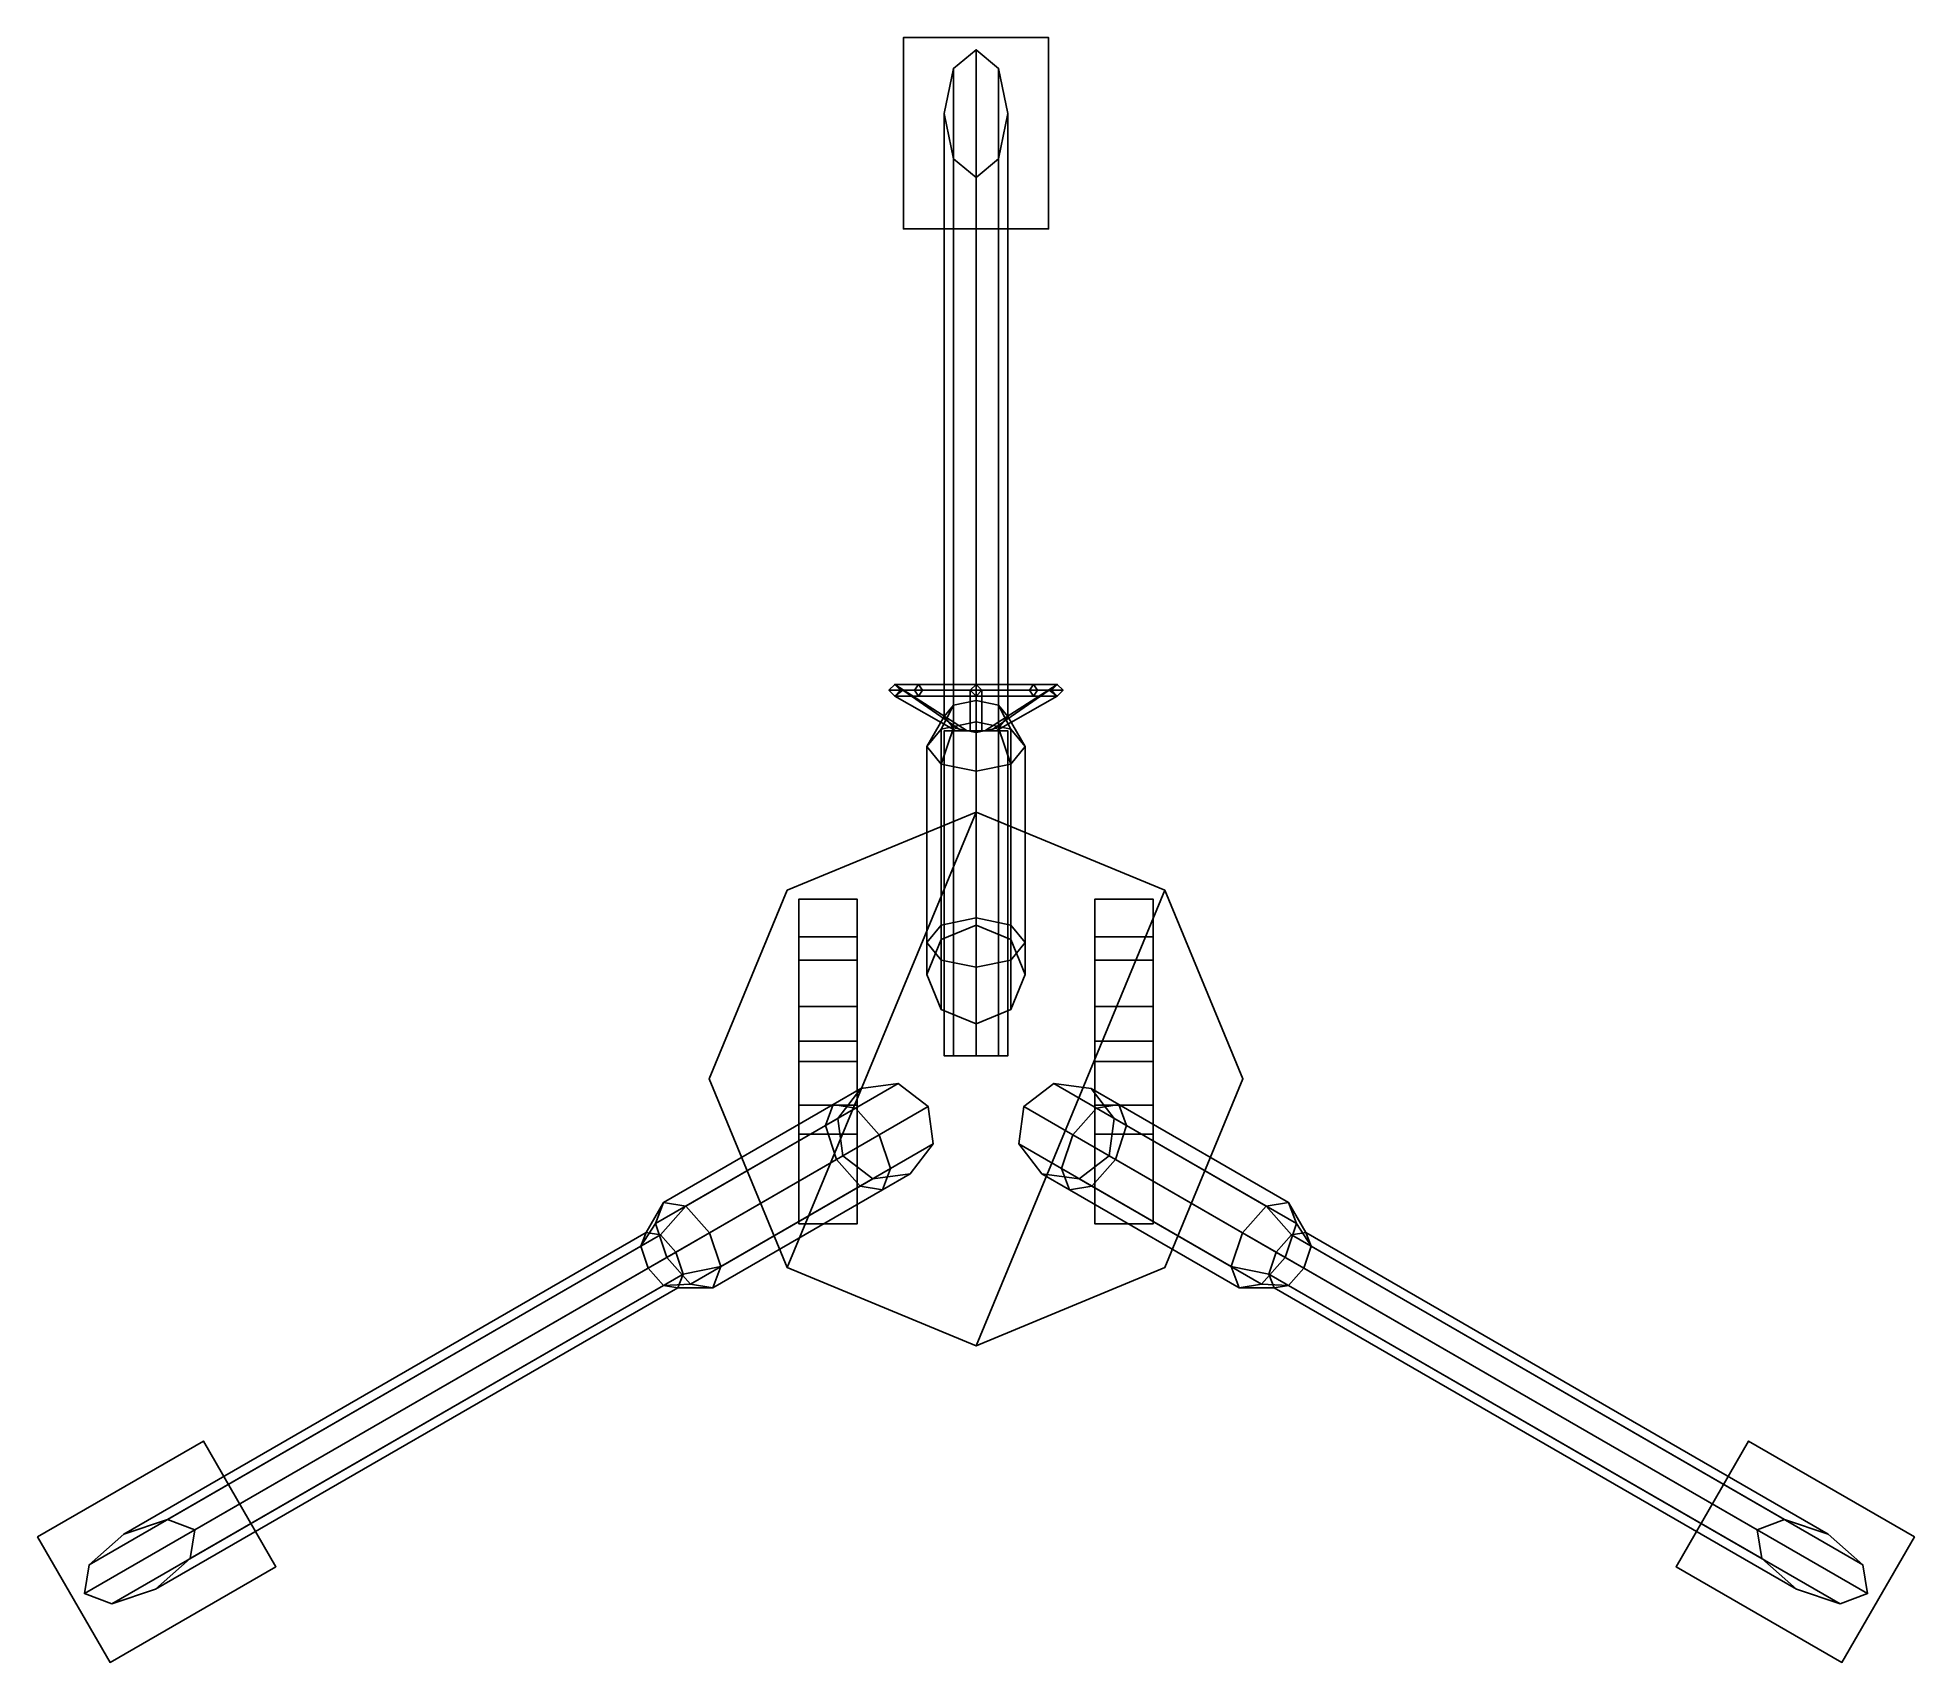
# Model space of a CAD drawing. Extents: x -3.23 to 3.23, y -2.01 to 3.59.
import ezdxf

# ---------------------------------------------------------------- set-up
doc = ezdxf.new("R2010")
doc.units = 0
doc.layers.add('STAND', color=3, linetype='CONTINUOUS')

msp = doc.modelspace()

# ---------------------------------------------------------------- linework, layer by layer
at = {"layer": 'STAND'}
for points in [[(-0.25, 3.59), (-0.25, 2.93), (-0.25, 2.93, 0.04), (-0.25, 3.59, 0.04)], [(-0.25, 3.59, 0.04), (-0.25, 2.93, 0.04), (0.25, 2.93, 0.04), (0.25, 3.59, 0.04)], [(-0.25, 3.59), (-0.25, 3.59, 0.04), (0.25, 3.59, 0.04), (0.25, 3.59)], [(0.25, 3.59, 0.04), (0.25, 2.93, 0.04), (0.25, 2.93), (0.25, 3.59)], [(0, 3.5479, 0.04), (-0.0778, 3.4834, 0.04), (-0.0778, 1.2883, 1.3074), (0, 1.3044, 1.3353)], [(0.0778, 3.4834, 0.04), (0, 3.5479, 0.04), (0, 1.3044, 1.3353), (0.0778, 1.2883, 1.3074)], [(-0.0778, 3.4834, 0.04), (-0.11, 3.3279, 0.04), (-0.11, 1.2494, 1.24), (-0.0778, 1.2883, 1.3074)], [(0.11, 3.3279, 0.04), (0.0778, 3.4834, 0.04), (0.0778, 1.2883, 1.3074), (0.11, 1.2494, 1.24)], [(-0.11, 3.3279, 0.04), (-0.0778, 3.1723, 0.04), (-0.0778, 1.2105, 1.1726), (-0.11, 1.2494, 1.24)], [(0.0778, 3.1723, 0.04), (0.11, 3.3279, 0.04), (0.11, 1.2494, 1.24), (0.0778, 1.2105, 1.1726)], [(-0.0778, 3.1723, 0.04), (0, 3.1079, 0.04), (0, 1.1944, 1.1447), (-0.0778, 1.2105, 1.1726)], [(0, 3.1079, 0.04), (0.0778, 3.1723, 0.04), (0.0778, 1.2105, 1.1726), (0, 1.1944, 1.1447)], [(-0.25, 2.93, 0.04), (-0.25, 2.93), (0.25, 2.93), (0.25, 2.93, 0.04)], [(-0.198, 1.36, 2.202), (-0.2121, 1.34, 2.1879), (-0.3, 1.34, 2.4), (-0.28, 1.36, 2.4)], [(-0.28, 1.36, 2.4), (-0.3, 1.34, 2.4), (-0.2121, 1.34, 2.6121), (-0.198, 1.36, 2.598)], [(-0.1838, 1.34, 2.2162), (-0.198, 1.36, 2.202), (-0.28, 1.36, 2.4), (-0.26, 1.34, 2.4)], [(-0.26, 1.34, 2.4), (-0.28, 1.36, 2.4), (-0.198, 1.36, 2.598), (-0.1838, 1.34, 2.5838)], [(-0.05, 1.2, 2.42), (-0.03, 1.2, 2.4), (-0.28, 1.36, 2.4), (-0.2517, 1.34, 2.42)], [(-0.03, 1.2, 2.4), (-0.05, 1.2, 2.38), (-0.2517, 1.34, 2.38), (-0.28, 1.36, 2.4)], [(0, 1.36, 2.12), (0, 1.34, 2.1), (-0.2121, 1.34, 2.1879), (-0.198, 1.36, 2.202)], [(-0.198, 1.36, 2.598), (-0.2121, 1.34, 2.6121), (0, 1.34, 2.7), (0, 1.36, 2.68)], [(0, 1.34, 2.14), (0, 1.36, 2.12), (-0.198, 1.36, 2.202), (-0.1838, 1.34, 2.2162)], [(-0.1838, 1.34, 2.5838), (-0.198, 1.36, 2.598), (0, 1.36, 2.68), (0, 1.34, 2.66)], [(0, 1.2, 2.43), (-0.02, 1.2, 2.45), (-0.02, 1.34, 2.6517), (0, 1.36, 2.68)], [(-0.02, 1.2, 2.35), (0, 1.2, 2.37), (0, 1.36, 2.12), (-0.02, 1.34, 2.1483)], [(0.1838, 1.34, 2.2162), (0.198, 1.36, 2.202), (0, 1.36, 2.12), (0, 1.34, 2.14)], [(0.198, 1.36, 2.202), (0.2121, 1.34, 2.1879), (0, 1.34, 2.1), (0, 1.36, 2.12)], [(0, 1.34, 2.66), (0, 1.36, 2.68), (0.198, 1.36, 2.598), (0.1838, 1.34, 2.5838)], [(0, 1.36, 2.68), (0, 1.34, 2.7), (0.2121, 1.34, 2.6121), (0.198, 1.36, 2.598)], [(0.02, 1.2, 2.45), (0, 1.2, 2.43), (0, 1.36, 2.68), (0.02, 1.34, 2.6517)], [(0, 1.2, 2.37), (0.02, 1.2, 2.35), (0.02, 1.34, 2.1483), (0, 1.36, 2.12)], [(0.05, 1.2, 2.38), (0.03, 1.2, 2.4), (0.28, 1.36, 2.4), (0.2517, 1.34, 2.38)], [(0.03, 1.2, 2.4), (0.05, 1.2, 2.42), (0.2517, 1.34, 2.42), (0.28, 1.36, 2.4)], [(0.26, 1.34, 2.4), (0.28, 1.36, 2.4), (0.198, 1.36, 2.202), (0.1838, 1.34, 2.2162)], [(0.1838, 1.34, 2.5838), (0.198, 1.36, 2.598), (0.28, 1.36, 2.4), (0.26, 1.34, 2.4)], [(0.28, 1.36, 2.4), (0.3, 1.34, 2.4), (0.2121, 1.34, 2.1879), (0.198, 1.36, 2.202)], [(0.198, 1.36, 2.598), (0.2121, 1.34, 2.6121), (0.3, 1.34, 2.4), (0.28, 1.36, 2.4)], [(-0.2121, 1.34, 2.1879), (-0.198, 1.32, 2.202), (-0.28, 1.32, 2.4), (-0.3, 1.34, 2.4)], [(-0.3, 1.34, 2.4), (-0.28, 1.32, 2.4), (-0.198, 1.32, 2.598), (-0.2121, 1.34, 2.6121)], [(-0.198, 1.32, 2.202), (-0.1838, 1.34, 2.2162), (-0.26, 1.34, 2.4), (-0.28, 1.32, 2.4)], [(-0.28, 1.32, 2.4), (-0.26, 1.34, 2.4), (-0.1838, 1.34, 2.5838), (-0.198, 1.32, 2.598)], [(-0.07, 1.2, 2.4), (-0.05, 1.2, 2.42), (-0.2517, 1.34, 2.42), (-0.28, 1.32, 2.4)], [(-0.05, 1.2, 2.38), (-0.07, 1.2, 2.4), (-0.28, 1.32, 2.4), (-0.2517, 1.34, 2.38)], [(0, 1.34, 2.1), (0, 1.32, 2.12), (-0.198, 1.32, 2.202), (-0.2121, 1.34, 2.1879)], [(-0.2121, 1.34, 2.6121), (-0.198, 1.32, 2.598), (0, 1.32, 2.68), (0, 1.34, 2.7)], [(0, 1.32, 2.12), (0, 1.34, 2.14), (-0.1838, 1.34, 2.2162), (-0.198, 1.32, 2.202)], [(-0.198, 1.32, 2.598), (-0.1838, 1.34, 2.5838), (0, 1.34, 2.66), (0, 1.32, 2.68)], [(-0.1202, 1.2056, 1.4041), (0, 1.2305, 1.4472), (0, 1.3044, 1.3353), (-0.0778, 1.2883, 1.3074)], [(-0.02, 1.2, 2.45), (0, 1.2, 2.47), (0, 1.32, 2.68), (-0.02, 1.34, 2.6517)], [(0, 1.2, 2.33), (-0.02, 1.2, 2.35), (-0.02, 1.34, 2.1483), (0, 1.32, 2.12)], [(0.2121, 1.34, 2.1879), (0.198, 1.32, 2.202), (0, 1.32, 2.12), (0, 1.34, 2.1)], [(0.198, 1.32, 2.202), (0.1838, 1.34, 2.2162), (0, 1.34, 2.14), (0, 1.32, 2.12)], [(0, 1.34, 2.7), (0, 1.32, 2.68), (0.198, 1.32, 2.598), (0.2121, 1.34, 2.6121)], [(0, 1.32, 2.68), (0, 1.34, 2.66), (0.1838, 1.34, 2.5838), (0.198, 1.32, 2.598)], [(0, 1.2, 2.47), (0.02, 1.2, 2.45), (0.02, 1.34, 2.6517), (0, 1.32, 2.68)], [(0.02, 1.2, 2.35), (0, 1.2, 2.33), (0, 1.32, 2.12), (0.02, 1.34, 2.1483)], [(0, 1.2305, 1.4472), (0.1202, 1.2056, 1.4041), (0.0778, 1.2883, 1.3074), (0, 1.3044, 1.3353)], [(0.07, 1.2, 2.4), (0.05, 1.2, 2.38), (0.2517, 1.34, 2.38), (0.28, 1.32, 2.4)], [(0.05, 1.2, 2.42), (0.07, 1.2, 2.4), (0.28, 1.32, 2.4), (0.2517, 1.34, 2.42)], [(0.28, 1.32, 2.4), (0.26, 1.34, 2.4), (0.1838, 1.34, 2.2162), (0.198, 1.32, 2.202)], [(0.198, 1.32, 2.598), (0.1838, 1.34, 2.5838), (0.26, 1.34, 2.4), (0.28, 1.32, 2.4)], [(0.3, 1.34, 2.4), (0.28, 1.32, 2.4), (0.198, 1.32, 2.202), (0.2121, 1.34, 2.1879)], [(0.2121, 1.34, 2.6121), (0.198, 1.32, 2.598), (0.28, 1.32, 2.4), (0.3, 1.34, 2.4)], [(-0.17, 1.1455, 1.3), (-0.1202, 1.2056, 1.4041), (-0.0778, 1.2883, 1.3074), (-0.11, 1.2494, 1.24)], [(-0.1202, 1.0854, 1.1959), (-0.17, 1.1455, 1.3), (-0.11, 1.2494, 1.24), (-0.0778, 1.2105, 1.1726)], [(0, 1.2305, 1.4472), (-0.1202, 1.2056, 1.4041), (-0.1202, 0.5301, 1.7941), (0, 0.555, 1.8372)], [(0.1202, 1.2056, 1.4041), (0, 1.2305, 1.4472), (0, 0.555, 1.8372), (0.1202, 0.5301, 1.7941)], [(0.1202, 1.2056, 1.4041), (0.17, 1.1455, 1.3), (0.11, 1.2494, 1.24), (0.0778, 1.2883, 1.3074)], [(0.17, 1.1455, 1.3), (0.1202, 1.0854, 1.1959), (0.0778, 1.2105, 1.1726), (0.11, 1.2494, 1.24)], [(-0.1202, 1.2056, 1.4041), (-0.17, 1.1455, 1.3), (-0.17, 0.47, 1.69), (-0.1202, 0.5301, 1.7941)], [(0, 1.0605, 1.1528), (-0.1202, 1.0854, 1.1959), (-0.0778, 1.2105, 1.1726), (0, 1.1944, 1.1447)], [(-0.0778, 1.2, 2.4778), (-0.11, 1.2, 2.4), (-0.11, 0.08, 2.4), (-0.0778, 0.08, 2.4778)], [(-0.11, 1.2, 2.4), (-0.0778, 1.2, 2.3222), (-0.0778, 0.08, 2.3222), (-0.11, 0.08, 2.4)], [(-0.11, 1.2, 2.4), (0.0778, 1.2, 2.4778), (0.11, 1.2, 2.4), (-0.0778, 1.2, 2.3222)], [(-0.0778, 1.2, 2.4778), (0, 1.2, 2.51), (0.0778, 1.2, 2.4778), (-0.11, 1.2, 2.4)], [(0, 1.2, 2.51), (-0.0778, 1.2, 2.4778), (-0.0778, 0.08, 2.4778), (0, 0.08, 2.51)], [(-0.0778, 1.2, 2.3222), (0, 1.2, 2.29), (0, 0.08, 2.29), (-0.0778, 0.08, 2.3222)], [(-0.0778, 1.2, 2.3222), (0.11, 1.2, 2.4), (0.0778, 1.2, 2.3222), (0, 1.2, 2.29)], [(0.1202, 1.0854, 1.1959), (0, 1.0605, 1.1528), (0, 1.1944, 1.1447), (0.0778, 1.2105, 1.1726)], [(0.0778, 1.2, 2.4778), (0, 1.2, 2.51), (0, 0.08, 2.51), (0.0778, 0.08, 2.4778)], [(0, 1.2, 2.29), (0.0778, 1.2, 2.3222), (0.0778, 0.08, 2.3222), (0, 0.08, 2.29)], [(0.11, 1.2, 2.4), (0.0778, 1.2, 2.4778), (0.0778, 0.08, 2.4778), (0.11, 0.08, 2.4)], [(0.0778, 1.2, 2.3222), (0.11, 1.2, 2.4), (0.11, 0.08, 2.4), (0.0778, 0.08, 2.3222)], [(0.17, 1.1455, 1.3), (0.1202, 1.2056, 1.4041), (0.1202, 0.5301, 1.7941), (0.17, 0.47, 1.69)], [(-0.17, 1.1455, 1.3), (-0.1202, 1.0854, 1.1959), (-0.1202, 0.4099, 1.5859), (-0.17, 0.47, 1.69)], [(0.1202, 1.0854, 1.1959), (0.17, 1.1455, 1.3), (0.17, 0.47, 1.69), (0.1202, 0.4099, 1.5859)], [(-0.1202, 1.0854, 1.1959), (0, 1.0605, 1.1528), (0, 0.385, 1.5428), (-0.1202, 0.4099, 1.5859)], [(0, 1.0605, 1.1528), (0.1202, 1.0854, 1.1959), (0.1202, 0.4099, 1.5859), (0, 0.385, 1.5428)], [(-0.6505, 0.6505, 2.17), (-0.92, 0, 2.17), (-0.6505, -0.6505, 2.17), (0, 0.92, 2.17)], [(0, 0.92, 2), (-0.6505, 0.6505, 2), (-0.6505, 0.6505, 2.17), (0, 0.92, 2.17)], [(0, 0.92, 2.17), (-0.6505, -0.6505, 2.17), (0, -0.92, 2.17), (0.6505, 0.6505, 2.17)], [(0.6505, 0.6505, 2), (0, 0.92, 2), (0, 0.92, 2.17), (0.6505, 0.6505, 2.17)], [(-0.6505, 0.6505, 2), (-0.92, 0, 2), (-0.92, 0, 2.17), (-0.6505, 0.6505, 2.17)], [(0.6505, 0.6505, 2.17), (0, -0.92, 2.17), (0.6505, -0.6505, 2.17), (0.92, 0, 2.17)], [(0.92, 0, 2), (0.6505, 0.6505, 2), (0.6505, 0.6505, 2.17), (0.92, 0, 2.17)], [(-0.61, 0.41, 2.55), (-0.61, -0.19, 2.89), (-0.61, -0.19, 3.1), (-0.61, 0.62, 2.87)], [(-0.61, 0.62, 2.87), (-0.61, -0.19, 3.1), (-0.61, -0.19, 3.1), (-0.61, 0.13, 3.12)], [(-0.61, 0.62, 2.87), (-0.61, 0.13, 3.12), (-0.61, 0.13, 3.12), (-0.61, 0.25, 3.24)], [(-0.61, 0.25, 3.24), (-0.41, 0.25, 3.24), (-0.41, 0.62, 2.87), (-0.61, 0.62, 2.87)], [(-0.61, 0.62, 2.87), (-0.41, 0.62, 2.87), (-0.41, 0.41, 2.55), (-0.61, 0.41, 2.55)], [(-0.41, 0.62, 2.87), (-0.41, -0.19, 3.1), (-0.41, -0.19, 2.89), (-0.41, 0.41, 2.55)], [(-0.41, 0.13, 3.12), (-0.41, -0.19, 3.1), (-0.41, -0.19, 3.1), (-0.41, 0.62, 2.87)], [(-0.41, 0.25, 3.24), (-0.41, 0.13, 3.12), (-0.41, 0.13, 3.12), (-0.41, 0.62, 2.87)], [(0.41, 0.62, 2.87), (0.61, 0.62, 2.87), (0.61, 0.41, 2.55), (0.41, 0.41, 2.55)], [(0.41, 0.25, 3.24), (0.61, 0.25, 3.24), (0.61, 0.62, 2.87), (0.41, 0.62, 2.87)], [(0.41, 0.62, 2.87), (0.41, 0.13, 3.12), (0.41, 0.13, 3.12), (0.41, 0.25, 3.24)], [(0.41, 0.62, 2.87), (0.41, -0.19, 3.1), (0.41, -0.19, 3.1), (0.41, 0.13, 3.12)], [(0.41, 0.41, 2.55), (0.41, -0.19, 2.89), (0.41, -0.19, 3.1), (0.41, 0.62, 2.87)], [(0.61, 0.25, 3.24), (0.61, 0.13, 3.12), (0.61, 0.13, 3.12), (0.61, 0.62, 2.87)], [(0.61, 0.13, 3.12), (0.61, -0.19, 3.1), (0.61, -0.19, 3.1), (0.61, 0.62, 2.87)], [(0.61, 0.62, 2.87), (0.61, -0.19, 3.1), (0.61, -0.19, 2.89), (0.61, 0.41, 2.55)], [(-0.1202, 0.5301, 1.7941), (-0.17, 0.47, 1.69), (-0.17, 0.36, 2), (-0.1202, 0.4802, 2)], [(0, 0.555, 1.8372), (-0.1202, 0.5301, 1.7941), (-0.1202, 0.4802, 2), (0, 0.53, 2)], [(0.1202, 0.5301, 1.7941), (0, 0.555, 1.8372), (0, 0.53, 2), (0.1202, 0.4802, 2)], [(0.17, 0.47, 1.69), (0.1202, 0.5301, 1.7941), (0.1202, 0.4802, 2), (0.17, 0.36, 2)], [(-0.61, 0.49, 2.17), (-0.61, -0.5, 2.17), (-0.61, -0.5, 2.63), (-0.61, 0.49, 2.41)], [(-0.61, 0.49, 2.41), (-0.61, -0.5, 2.63), (-0.61, -0.19, 2.89), (-0.61, 0.41, 2.55)], [(-0.61, 0.41, 2.55), (-0.41, 0.41, 2.55), (-0.41, 0.49, 2.41), (-0.61, 0.49, 2.41)], [(-0.61, 0.49, 2.41), (-0.41, 0.49, 2.41), (-0.41, 0.49, 2.17), (-0.61, 0.49, 2.17)], [(-0.41, 0.49, 2.41), (-0.41, -0.5, 2.63), (-0.41, -0.5, 2.17), (-0.41, 0.49, 2.17)], [(-0.41, 0.41, 2.55), (-0.41, -0.19, 2.89), (-0.41, -0.5, 2.63), (-0.41, 0.49, 2.41)], [(-0.17, 0.47, 1.69), (-0.1202, 0.4099, 1.5859), (-0.1202, 0.2398, 2), (-0.17, 0.36, 2)], [(0.1202, 0.4099, 1.5859), (0.17, 0.47, 1.69), (0.17, 0.36, 2), (0.1202, 0.2398, 2)], [(0.41, 0.49, 2.41), (0.61, 0.49, 2.41), (0.61, 0.49, 2.17), (0.41, 0.49, 2.17)], [(0.41, 0.49, 2.17), (0.41, -0.5, 2.17), (0.41, -0.5, 2.63), (0.41, 0.49, 2.41)], [(0.41, 0.41, 2.55), (0.61, 0.41, 2.55), (0.61, 0.49, 2.41), (0.41, 0.49, 2.41)], [(0.41, 0.49, 2.41), (0.41, -0.5, 2.63), (0.41, -0.19, 2.89), (0.41, 0.41, 2.55)], [(0.61, 0.49, 2.41), (0.61, -0.5, 2.63), (0.61, -0.5, 2.17), (0.61, 0.49, 2.17)], [(0.61, 0.41, 2.55), (0.61, -0.19, 2.89), (0.61, -0.5, 2.63), (0.61, 0.49, 2.41)], [(-0.1202, 0.4099, 1.5859), (0, 0.385, 1.5428), (0, 0.19, 2), (-0.1202, 0.2398, 2)], [(0, 0.385, 1.5428), (0.1202, 0.4099, 1.5859), (0.1202, 0.2398, 2), (0, 0.19, 2)], [(-0.61, 0.13, 3.12), (-0.41, 0.13, 3.12), (-0.41, 0.25, 3.24), (-0.61, 0.25, 3.24)], [(0.41, 0.13, 3.12), (0.61, 0.13, 3.12), (0.61, 0.25, 3.24), (0.41, 0.25, 3.24)], [(-0.61, 0.13, 3.12), (-0.61, -0.19, 3.1), (-0.61, -0.09, 3.19), (-0.61, 0.06, 3.19)], [(-0.61, 0.06, 3.19), (-0.41, 0.06, 3.19), (-0.41, 0.13, 3.12), (-0.61, 0.13, 3.12)], [(-0.41, 0.06, 3.19), (-0.41, -0.09, 3.19), (-0.41, -0.19, 3.1), (-0.41, 0.13, 3.12)], [(0.41, 0.06, 3.19), (0.61, 0.06, 3.19), (0.61, 0.13, 3.12), (0.41, 0.13, 3.12)], [(0.41, 0.13, 3.12), (0.41, -0.19, 3.1), (0.41, -0.09, 3.19), (0.41, 0.06, 3.19)], [(0.61, 0.06, 3.19), (0.61, -0.09, 3.19), (0.61, -0.19, 3.1), (0.61, 0.13, 3.12)], [(-0.92, 0, 2), (-0.6505, -0.6505, 2), (-0.6505, -0.6505, 2.17), (-0.92, 0, 2.17)], [(-0.61, -0.09, 3.19), (-0.41, -0.09, 3.19), (-0.41, 0.06, 3.19), (-0.61, 0.06, 3.19)], [(0.41, -0.09, 3.19), (0.61, -0.09, 3.19), (0.61, 0.06, 3.19), (0.41, 0.06, 3.19)], [(0.6505, -0.6505, 2), (0.92, 0, 2), (0.92, 0, 2.17), (0.6505, -0.6505, 2.17)], [(-0.492, -0.0878, 1.69), (-0.5192, -0.1609, 1.7941), (-0.476, -0.136, 2), (-0.3968, -0.0328, 2)], [(-0.4151, -0.1008, 1.5859), (-0.492, -0.0878, 1.69), (-0.3968, -0.0328, 2), (-0.2678, -0.0158, 2)], [(-0.3334, -0.1925, 1.5428), (-0.4151, -0.1008, 1.5859), (-0.2678, -0.0158, 2), (-0.1645, -0.095, 2)], [(0.4151, -0.1008, 1.5859), (0.3334, -0.1925, 1.5428), (0.1645, -0.095, 2), (0.2678, -0.0158, 2)], [(0.492, -0.0878, 1.69), (0.4151, -0.1008, 1.5859), (0.2678, -0.0158, 2), (0.3968, -0.0328, 2)], [(0.5192, -0.1609, 1.7941), (0.492, -0.0878, 1.69), (0.3968, -0.0328, 2), (0.476, -0.136, 2)], [(-1.077, -0.4255, 1.3), (-1.1042, -0.4987, 1.4041), (-0.5192, -0.1609, 1.7941), (-0.492, -0.0878, 1.69)], [(-1.0001, -0.4386, 1.1959), (-1.077, -0.4255, 1.3), (-0.492, -0.0878, 1.69), (-0.4151, -0.1008, 1.5859)], [(-0.9184, -0.5302, 1.1528), (-1.0001, -0.4386, 1.1959), (-0.4151, -0.1008, 1.5859), (-0.3334, -0.1925, 1.5428)], [(-0.61, -0.19, 3.1), (-0.41, -0.19, 3.1), (-0.41, -0.09, 3.19), (-0.61, -0.09, 3.19)], [(-0.2949, -0.3091, 1.5859), (-0.3334, -0.1925, 1.5428), (-0.1645, -0.095, 2), (-0.1476, -0.224, 2)], [(0.3334, -0.1925, 1.5428), (0.2949, -0.3091, 1.5859), (0.1476, -0.224, 2), (0.1645, -0.095, 2)], [(1.0001, -0.4386, 1.1959), (0.9184, -0.5302, 1.1528), (0.3334, -0.1925, 1.5428), (0.4151, -0.1008, 1.5859)], [(0.41, -0.19, 3.1), (0.61, -0.19, 3.1), (0.61, -0.09, 3.19), (0.41, -0.09, 3.19)], [(1.077, -0.4255, 1.3), (1.0001, -0.4386, 1.1959), (0.4151, -0.1008, 1.5859), (0.492, -0.0878, 1.69)], [(1.1042, -0.4987, 1.4041), (1.077, -0.4255, 1.3), (0.492, -0.0878, 1.69), (0.5192, -0.1609, 1.7941)], [(-1.1042, -0.4987, 1.4041), (-1.0656, -0.6152, 1.4472), (-0.4806, -0.2775, 1.8372), (-0.5192, -0.1609, 1.7941)], [(-0.8799, -0.6468, 1.1959), (-0.9184, -0.5302, 1.1528), (-0.3334, -0.1925, 1.5428), (-0.2949, -0.3091, 1.5859)], [(-0.61, -0.5, 2.63), (-0.41, -0.5, 2.63), (-0.41, -0.19, 2.89), (-0.61, -0.19, 2.89)], [(-0.61, -0.19, 2.89), (-0.41, -0.19, 2.89), (-0.41, -0.19, 3.1), (-0.61, -0.19, 3.1)], [(-0.5192, -0.1609, 1.7941), (-0.4806, -0.2775, 1.8372), (-0.459, -0.265, 2), (-0.476, -0.136, 2)], [(0.9184, -0.5302, 1.1528), (0.8799, -0.6468, 1.1959), (0.2949, -0.3091, 1.5859), (0.3334, -0.1925, 1.5428)], [(0.41, -0.19, 2.89), (0.61, -0.19, 2.89), (0.61, -0.19, 3.1), (0.41, -0.19, 3.1)], [(0.41, -0.5, 2.63), (0.61, -0.5, 2.63), (0.61, -0.19, 2.89), (0.41, -0.19, 2.89)], [(0.4806, -0.2775, 1.8372), (0.5192, -0.1609, 1.7941), (0.476, -0.136, 2), (0.459, -0.265, 2)], [(1.0656, -0.6152, 1.4472), (1.1042, -0.4987, 1.4041), (0.5192, -0.1609, 1.7941), (0.4806, -0.2775, 1.8372)], [(-0.322, -0.3822, 1.69), (-0.2949, -0.3091, 1.5859), (-0.1476, -0.224, 2), (-0.2268, -0.3272, 2)], [(0.2949, -0.3091, 1.5859), (0.322, -0.3822, 1.69), (0.2268, -0.3272, 2), (0.1476, -0.224, 2)], [(-1.0656, -0.6152, 1.4472), (-0.984, -0.7069, 1.4041), (-0.399, -0.3692, 1.7941), (-0.4806, -0.2775, 1.8372)], [(-0.907, -0.72, 1.3), (-0.8799, -0.6468, 1.1959), (-0.2949, -0.3091, 1.5859), (-0.322, -0.3822, 1.69)], [(-0.4806, -0.2775, 1.8372), (-0.399, -0.3692, 1.7941), (-0.3558, -0.3442, 2), (-0.459, -0.265, 2)], [(0.8799, -0.6468, 1.1959), (0.907, -0.72, 1.3), (0.322, -0.3822, 1.69), (0.2949, -0.3091, 1.5859)], [(0.399, -0.3692, 1.7941), (0.4806, -0.2775, 1.8372), (0.459, -0.265, 2), (0.3558, -0.3442, 2)], [(0.984, -0.7069, 1.4041), (1.0656, -0.6152, 1.4472), (0.4806, -0.2775, 1.8372), (0.399, -0.3692, 1.7941)], [(-0.984, -0.7069, 1.4041), (-0.907, -0.72, 1.3), (-0.322, -0.3822, 1.69), (-0.399, -0.3692, 1.7941)], [(-0.399, -0.3692, 1.7941), (-0.322, -0.3822, 1.69), (-0.2268, -0.3272, 2), (-0.3558, -0.3442, 2)], [(0.322, -0.3822, 1.69), (0.399, -0.3692, 1.7941), (0.3558, -0.3442, 2), (0.2268, -0.3272, 2)], [(0.907, -0.72, 1.3), (0.984, -0.7069, 1.4041), (0.399, -0.3692, 1.7941), (0.322, -0.3822, 1.69)], [(-1.1042, -0.4987, 1.4041), (-1.077, -0.4255, 1.3), (-1.137, -0.5294, 1.24), (-1.1546, -0.5768, 1.3074)], [(-1.077, -0.4255, 1.3), (-1.0001, -0.4386, 1.1959), (-1.0872, -0.5379, 1.1726), (-1.137, -0.5294, 1.24)], [(-1.0001, -0.4386, 1.1959), (-0.9184, -0.5302, 1.1528), (-1.0344, -0.5972, 1.1447), (-1.0872, -0.5379, 1.1726)], [(0.9184, -0.5302, 1.1528), (1.0001, -0.4386, 1.1959), (1.0872, -0.5379, 1.1726), (1.0344, -0.5972, 1.1447)], [(1.0001, -0.4386, 1.1959), (1.077, -0.4255, 1.3), (1.137, -0.5294, 1.24), (1.0872, -0.5379, 1.1726)], [(1.077, -0.4255, 1.3), (1.1042, -0.4987, 1.4041), (1.1546, -0.5768, 1.3074), (1.137, -0.5294, 1.24)], [(-1.0656, -0.6152, 1.4472), (-1.1042, -0.4987, 1.4041), (-1.1546, -0.5768, 1.3074), (-1.1297, -0.6522, 1.3353)], [(-0.61, -0.5, 2.17), (-0.41, -0.5, 2.17), (-0.41, -0.5, 2.63), (-0.61, -0.5, 2.63)], [(0.41, -0.5, 2.17), (0.61, -0.5, 2.17), (0.61, -0.5, 2.63), (0.41, -0.5, 2.63)], [(1.1042, -0.4987, 1.4041), (1.0656, -0.6152, 1.4472), (1.1297, -0.6522, 1.3353), (1.1546, -0.5768, 1.3074)], [(-3.0556, -1.6744, 0.04), (-3.0726, -1.7739, 0.04), (-1.1297, -0.6522, 1.3353), (-1.1546, -0.5768, 1.3074)], [(-2.937, -1.5687, 0.04), (-3.0556, -1.6744, 0.04), (-1.1546, -0.5768, 1.3074), (-1.137, -0.5294, 1.24)], [(-2.7862, -1.5188, 0.04), (-2.937, -1.5687, 0.04), (-1.137, -0.5294, 1.24), (-1.0872, -0.5379, 1.1726)], [(-2.6915, -1.5539, 0.04), (-2.7862, -1.5188, 0.04), (-1.0872, -0.5379, 1.1726), (-1.0344, -0.5972, 1.1447)], [(-0.9184, -0.5302, 1.1528), (-0.8799, -0.6468, 1.1959), (-1.0095, -0.6726, 1.1726), (-1.0344, -0.5972, 1.1447)], [(0.8799, -0.6468, 1.1959), (0.9184, -0.5302, 1.1528), (1.0344, -0.5972, 1.1447), (1.0095, -0.6726, 1.1726)], [(2.7862, -1.5188, 0.04), (2.6915, -1.5539, 0.04), (1.0344, -0.5972, 1.1447), (1.0872, -0.5379, 1.1726)], [(2.937, -1.5687, 0.04), (2.7862, -1.5188, 0.04), (1.0872, -0.5379, 1.1726), (1.137, -0.5294, 1.24)], [(3.0726, -1.7739, 0.04), (3.0556, -1.6744, 0.04), (1.1546, -0.5768, 1.3074), (1.1297, -0.6522, 1.3353)], [(3.0556, -1.6744, 0.04), (2.937, -1.5687, 0.04), (1.137, -0.5294, 1.24), (1.1546, -0.5768, 1.3074)], [(-2.7084, -1.6535, 0.04), (-2.6915, -1.5539, 0.04), (-1.0344, -0.5972, 1.1447), (-1.0095, -0.6726, 1.1726)], [(-0.984, -0.7069, 1.4041), (-1.0656, -0.6152, 1.4472), (-1.1297, -0.6522, 1.3353), (-1.0768, -0.7115, 1.3074)], [(-0.8799, -0.6468, 1.1959), (-0.907, -0.72, 1.3), (-1.027, -0.72, 1.24), (-1.0095, -0.6726, 1.1726)], [(0.907, -0.72, 1.3), (0.8799, -0.6468, 1.1959), (1.0095, -0.6726, 1.1726), (1.027, -0.72, 1.24)], [(1.0656, -0.6152, 1.4472), (0.984, -0.7069, 1.4041), (1.0768, -0.7115, 1.3074), (1.1297, -0.6522, 1.3353)], [(2.6915, -1.5539, 0.04), (2.7084, -1.6535, 0.04), (1.0095, -0.6726, 1.1726), (1.0344, -0.5972, 1.1447)], [(-3.0726, -1.7739, 0.04), (-2.9779, -1.8091, 0.04), (-1.0768, -0.7115, 1.3074), (-1.1297, -0.6522, 1.3353)], [(-2.827, -1.7592, 0.04), (-2.7084, -1.6535, 0.04), (-1.0095, -0.6726, 1.1726), (-1.027, -0.72, 1.24)], [(-0.907, -0.72, 1.3), (-0.984, -0.7069, 1.4041), (-1.0768, -0.7115, 1.3074), (-1.027, -0.72, 1.24)], [(-0.6505, -0.6505, 2), (0, -0.92, 2), (0, -0.92, 2.17), (-0.6505, -0.6505, 2.17)], [(0, -0.92, 2), (0.6505, -0.6505, 2), (0.6505, -0.6505, 2.17), (0, -0.92, 2.17)], [(0.984, -0.7069, 1.4041), (0.907, -0.72, 1.3), (1.027, -0.72, 1.24), (1.0768, -0.7115, 1.3074)], [(2.7084, -1.6535, 0.04), (2.827, -1.7592, 0.04), (1.027, -0.72, 1.24), (1.0095, -0.6726, 1.1726)], [(2.9779, -1.8091, 0.04), (3.0726, -1.7739, 0.04), (1.1297, -0.6522, 1.3353), (1.0768, -0.7115, 1.3074)], [(-2.9779, -1.8091, 0.04), (-2.827, -1.7592, 0.04), (-1.027, -0.72, 1.24), (-1.0768, -0.7115, 1.3074)], [(2.827, -1.7592, 0.04), (2.9779, -1.8091, 0.04), (1.0768, -0.7115, 1.3074), (1.027, -0.72, 1.24)], [(-3.234, -1.5785, 0.04), (-2.6625, -1.2485, 0.04), (-2.6625, -1.2485), (-3.234, -1.5785)], [(-2.984, -2.0115, 0.04), (-2.4125, -1.6815, 0.04), (-2.6625, -1.2485, 0.04), (-3.234, -1.5785, 0.04)], [(-2.4125, -1.6815, 0.04), (-2.4125, -1.6815), (-2.6625, -1.2485), (-2.6625, -1.2485, 0.04)], [(2.6625, -1.2485, 0.04), (2.6625, -1.2485), (2.4125, -1.6815), (2.4125, -1.6815, 0.04)], [(3.234, -1.5785, 0.04), (2.6625, -1.2485, 0.04), (2.4125, -1.6815, 0.04), (2.984, -2.0115, 0.04)], [(3.234, -1.5785), (2.6625, -1.2485), (2.6625, -1.2485, 0.04), (3.234, -1.5785, 0.04)], [(-2.984, -2.0115), (-2.984, -2.0115, 0.04), (-3.234, -1.5785, 0.04), (-3.234, -1.5785)], [(3.234, -1.5785), (3.234, -1.5785, 0.04), (2.984, -2.0115, 0.04), (2.984, -2.0115)], [(-2.984, -2.0115), (-2.4125, -1.6815), (-2.4125, -1.6815, 0.04), (-2.984, -2.0115, 0.04)], [(2.984, -2.0115, 0.04), (2.4125, -1.6815, 0.04), (2.4125, -1.6815), (2.984, -2.0115)]]:
    msp.add_3dface(points, dxfattribs=at)

doc.saveas('drawing.dxf')
